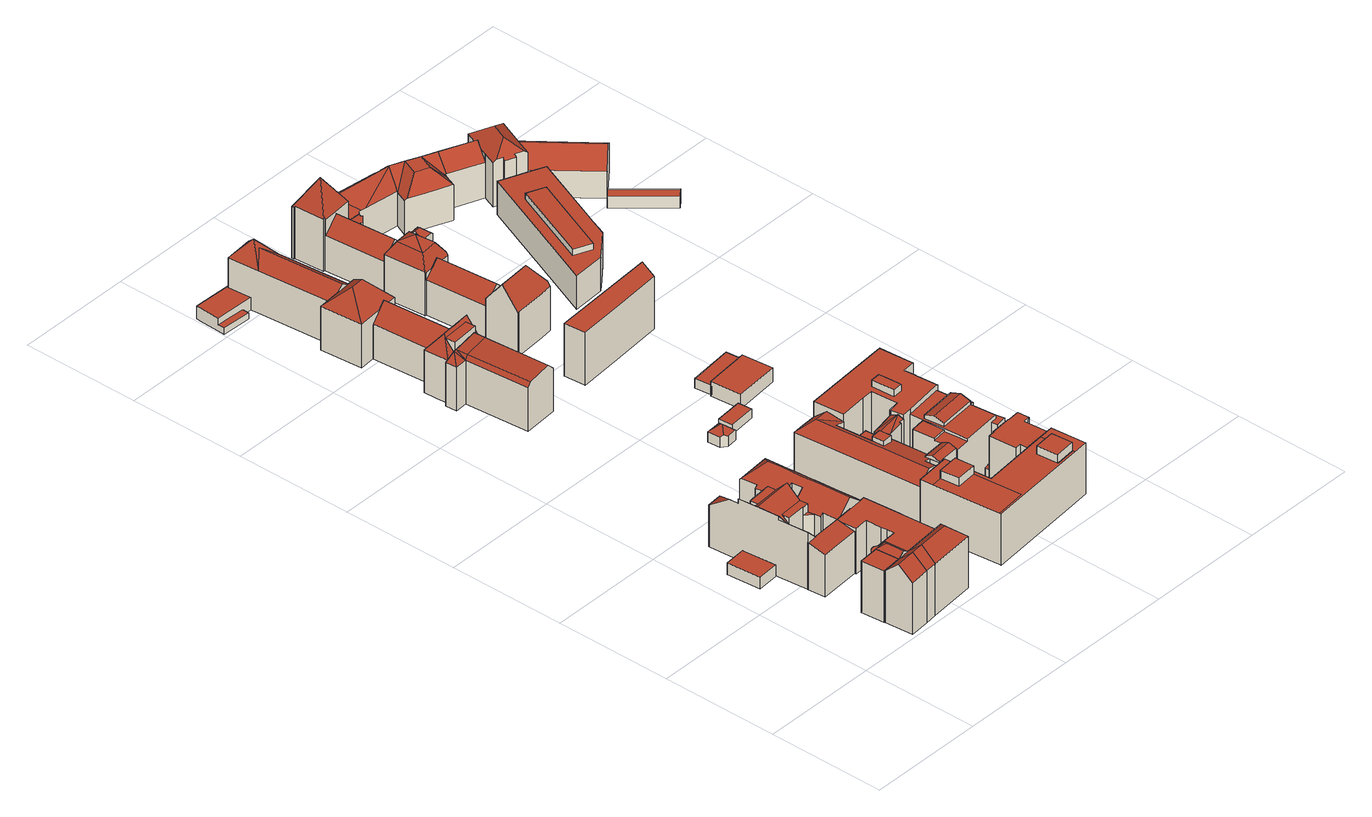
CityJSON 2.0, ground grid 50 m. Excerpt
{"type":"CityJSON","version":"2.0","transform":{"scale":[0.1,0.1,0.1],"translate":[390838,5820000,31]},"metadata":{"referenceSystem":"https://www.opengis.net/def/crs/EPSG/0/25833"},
"CityObjects":{
"building1":{"type":"Building","attributes":{"function":"1004","roofType":"1000","measuredHeight":4.98},"address":[{"locality":"Berlin","thoroughfareNumber":"36","thoroughfareName":"Georgenstr."}],"geometry":[{"type":"MultiSurface","lod":"2","boundaries":[[[0,1,2,3]],[[4,2,1,5]],[[6,3,2,4]],[[7,0,3,6]],[[5,1,0,7]],[[5,7,6,4]]],"semantics":{"surfaces":[{"type":"RoofSurface"},{"type":"WallSurface"},{"type":"GroundSurface"}],"values":[0,1,1,1,1,2]}}]},
"building2":{"type":"Building","attributes":{"function":"1123","roofType":"1130","measuredHeight":28.31},"address":[{"locality":"Berlin","thoroughfareNumber":"26","thoroughfareName":"Dorotheenstr."},{"locality":"Berlin","thoroughfareNumber":"5","thoroughfareName":"Universitätsstr."}],"geometry":[{"type":"MultiSurface","lod":"2","boundaries":[[[8,9,10,11]],[[12,13,14,15]],[[10,16,17,18]],[[11,19,20,8]],[[11,10,18,21]],[[15,14,22,23]],[[24,25,26,27]],[[19,28,20]],[[29,30,31,32,33,34,35,36,37,38,39,40,41,42,43,44,45,46,47,48,49,50,51,52,53,54,55,56]],[[57,58,59,60]],[[14,13,22]],[[21,28,19,11]],[[9,61,16,10]],[[62,63,64,65,66,67,68,69,70,71,72,73,74,75,76,77,78,79,80,81,82,83,84,85,86,87,88,89]],[[90,91,92,93]],[[94,90,95,96]],[[90,94,97,91]],[[98,99,100,101]],[[102,103,65,104]],[[91,97,105,106]],[[39,38,80,79]],[[36,35,83,82]],[[34,33,85,84]],[[37,36,82,81]],[[35,34,84,83]],[[40,39,79,78]],[[38,37,81,80]],[[12,15,23,9,8]],[[18,17,105,97]],[[44,43,75,74]],[[61,9,91,106]],[[56,55,63,62]],[[42,41,77,76]],[[55,54,64,63]],[[13,12,90,93]],[[50,49,69,68]],[[30,29,89,88]],[[28,21,94,96]],[[31,30,88,87]],[[33,32,86,85]],[[57,60,102,104]],[[8,20,95,90]],[[59,58,65,103]],[[20,28,96,95]],[[51,50,68,67]],[[24,27,99,98]],[[60,59,103,102]],[[27,26,100,99]],[[21,18,97,94]],[[29,56,62,89]],[[25,24,98,101]],[[22,13,93,92]],[[52,51,67,66]],[[45,44,74,73]],[[54,53,65,64]],[[53,52,66,65]],[[26,25,101,100]],[[32,31,87,86]],[[47,46,72,71]],[[43,42,76,75]],[[23,22,92,91]],[[46,45,73,72]],[[48,47,71,70]],[[58,57,104,65]],[[49,48,70,69]],[[41,40,78,77]],[[17,16,61,106,105]]],"semantics":{"surfaces":[{"type":"RoofSurface"},{"type":"GroundSurface"},{"type":"WallSurface"}],"values":[0,0,0,0,0,0,0,0,0,0,0,0,0,1,1,1,1,1,1,1,2,2,2,2,2,2,2,2,2,2,2,2,2,2,2,2,2,2,2,2,2,2,2,2,2,2,2,2,2,2,2,2,2,2,2,2,2,2,2,2,2,2,2,2,2,2,2]}}]},
"building3":{"type":"Building","attributes":{"roofType":"3100","measuredHeight":26.92},"address":[{"country":"Germany","locality":"Berlin"}],"geometry":[{"type":"Solid","lod":"2","boundaries":[[[[107,108,109,110]],[[111,112,113,114,115,116,117,118,119]],[[120,121,122,123,124,125,126,127,128,129,130,131,132,133,134,135,136,137,138,139,140,141,142,143],[144,145,146,147,148,149]],[[150,151,152,153,154,155,156,157,158,159,160,161,162,163,164,165,166,167,168,169,170,171,172,173,174,175,176,177,178,179,180,181,182,183,184,185,186,187,188,189,190,191,192,193,194,195,196],[197,198,199,200,201,202]],[[203,204,111,119,205]],[[206,207,208,177,176,175,209]],[[204,108,107,161,160,159,158,112,111]],[[209,175,174,173,172,210,211,212]],[[129,128,213,214]],[[215,216,195,194]],[[217,211,210,218,219]],[[131,130,153,152]],[[220,221,222,223,224,225,215,194,193,192,191,190,189,188,187,186,226,227]],[[228,229,230,231]],[[137,136,135,134,216,215,225,224,223,222,221,220,227,226,139,138]],[[168,167,166,165,164,163,162,110,109,203,205,119,118,228,231,230,232,217,219,170,169]],[[117,116,233,234,229,228,118]],[[232,209,212,211,217]],[[213,235,214]],[[236,237,238]],[[183,141,140,239,185,184]],[[112,158,157,156,240,241,113]],[[219,218,171,170]],[[218,210,172,171]],[[154,153,130,129,214,235,242,240,156,155]],[[240,242,243,244,115,114,241]],[[233,245,246,247,208,207,206,234]],[[247,237,236,121,120,180,179,178,177,208]],[[201,145,144,149,197,202]],[[139,226,239,140]],[[180,120,143,142,182,181]],[[196,195,216,134,133,150]],[[146,200,199,198,148,147]],[[245,233,124,123]],[[206,229,234]],[[246,245,123,122]],[[116,115,126,125]],[[233,116,125,124]],[[204,203,109,108]],[[230,229,209,232]],[[247,246,122,238,237]],[[107,110,162,161]],[[229,206,209]],[[149,148,198,197]],[[239,226,186,185]],[[132,131,152,151]],[[146,145,201,200]],[[133,132,151,150]],[[128,243,242,235,213]],[[115,244,127,126]],[[244,243,128,127]],[[142,141,183,182]],[[122,121,236,238]],[[241,114,113]]]],"semantics":{"surfaces":[{"type":"RoofSurface"},{"type":"GroundSurface"},{"type":"WallSurface"}],"values":[[0,0,0,1,0,2,2,2,2,2,0,2,2,0,0,2,0,0,0,0,2,2,2,2,2,0,0,2,2,0,2,2,2,2,2,2,2,2,2,2,2,2,2,2,2,2,2,2,2,2,2,2,2,2]]}}]},
"building4":{"type":"Building","attributes":{"function":"1231","measuredHeight":21.97},"address":[{"locality":"Berlin","thoroughfareNumber":"5","thoroughfareName":"Geschwister-Scholl-Str."}],"geometry":[{"type":"MultiSurface","lod":"2","boundaries":[[[248,249,250,251,252,253]],[[254,255,256,257]],[[258,248,253,259]],[[260,261,262,263]],[[251,254,257,252]],[[255,260,263,256]],[[261,264,265,266,267,262]],[[266,258,259,267]],[[259,257,262,267]],[[257,259,253,252]],[[256,263,262,257]],[[264,261,254]],[[254,261,255]],[[268,249,248,258]],[[269,250,249,268]],[[254,251,250,269]],[[255,261,260]],[[268,265,264,269]],[[258,266,265,268]],[[269,264,254]]],"semantics":{"surfaces":[{"type":"WallSurface"},{"type":"GroundSurface"},{"type":"RoofSurface"}],"values":[0,0,0,0,0,0,0,0,1,1,1,2,2,2,2,2,2,2,2,2]}}]},
"building5":{"type":"Building","attributes":{"function":"1123","roofType":"1130","measuredHeight":25.59},"address":[{"locality":"Berlin","thoroughfareNumber":"7","thoroughfareName":"Geschwister-Scholl-Str."}],"geometry":[{"type":"MultiSurface","lod":"2","boundaries":[[[270,271,272,273,274]],[[275,271,276,277,278]],[[279,280,281,278,277,276,282,283,284]],[[276,271,270,285,286,287,282]],[[281,280,288,289,290,291]],[[275,292,271]],[[293,294,288,280,279,295]],[[291,290,289,296,297]],[[270,274,285]],[[272,271,292]],[[296,289,288,294,298]],[[279,284,295]],[[275,278,299,300,301,302]],[[283,282,287,286,303,304,305,298,294,293,295,284]],[[300,299,278,281,291,297]],[[286,285,274,273,272,292,275,302,306,303]],[[297,296,298,305,304,303,306,302,301,300]]],"semantics":{"surfaces":[{"type":"RoofSurface"},{"type":"WallSurface"},{"type":"GroundSurface"}],"values":[0,0,0,0,0,0,0,1,1,1,1,1,1,1,1,1,2]}}]},
"building6":{"type":"Building","attributes":{"roofType":"2100","measuredHeight":25.61},"address":[{"country":"Germany","locality":"Berlin"}],"geometry":[{"type":"Solid","lod":"2","boundaries":[[[[307,308,309,310,311,312,313,314,315,316,317,318,319,320,321,322,323,324,325,326,327,328,329,330,331,332,333,334,335,336,337,338,339,340,341,342,343,344,345,346]],[[347,348,349,350]],[[351,334,333,332,331,352,353,354]],[[355,356,357]],[[358,359,360,361,362,363,364,365,356,366,367]],[[348,368,369,370,371,349]],[[314,313,359,358,367,366,316,315]],[[364,363,362,361,360,372,373,374,375,376,377,378,379,380,381,382,383,384,348,347,385,386,387,388,389,357,356,365]],[[390,391,328,327]],[[392,354,353,393,394,370]],[[395,396,343,342]],[[397,398,382,381]],[[312,311,372,360,359,313]],[[399,395,379,378]],[[400,401,402,403,404]],[[405,406,318,317,316,366]],[[351,407,335,334]],[[407,408,336,335]],[[389,388,322,321]],[[401,400,346,345]],[[355,406,405,366,356]],[[407,351,354,409,408]],[[376,404,403,399,378,377]],[[345,344,343,396,402,401]],[[338,337,336,408,409,410,411,339]],[[409,354,392,410]],[[374,373,310,309]],[[347,350,390,327,326,325,385]],[[370,394,412,371]],[[402,396,395,399,403]],[[397,411,410,392,398]],[[307,346,400,404,376,375,308]],[[373,372,311,310]],[[386,385,325,324,323,322,388,387]],[[413,414,384,383]],[[413,415,416,369,368,414]],[[371,412,391,390,350,349]],[[389,321,320,319,318,406,355,357]],[[352,393,353]],[[375,374,309,308]],[[415,413,383,382,398,392,370,369,416]],[[381,380,379,395,342,341,340,339,411,397]],[[414,368,348,384]],[[412,394,393,352,331,330,329,328,391]]]],"semantics":{"surfaces":[{"type":"GroundSurface"},{"type":"WallSurface"},{"type":"RoofSurface"}],"values":[[0,1,1,2,2,1,1,2,1,2,1,1,1,1,2,1,1,1,1,1,2,2,1,1,1,2,1,1,1,2,2,1,1,1,1,2,2,1,2,1,1,1,1,1]]}}]},
"building7":{"type":"Building","attributes":{"function":"1123","measuredHeight":27.37},"address":[{"locality":"Berlin","thoroughfareNumber":"7","thoroughfareName":"Geschwister-Scholl-Str."}],"geometry":[{"type":"MultiSurface","lod":"2","boundaries":[[[417,418,419,420]],[[421,422,423,424]],[[425,423,422,426]],[[424,423,425]],[[426,422,421]],[[417,425,426,418]],[[419,421,424,420]],[[420,424,425,417]],[[418,426,421,419]]],"semantics":{"surfaces":[{"type":"GroundSurface"},{"type":"RoofSurface"},{"type":"WallSurface"}],"values":[0,1,1,1,1,2,2,2,2]}}]},
"building8":{"type":"Building","attributes":{"function":"1123","roofType":"1130","measuredHeight":26},"address":[{"locality":"Berlin","thoroughfareNumber":"7","thoroughfareName":"Geschwister-Scholl-Str."}],"geometry":[{"type":"MultiSurface","lod":"2","boundaries":[[[427,428,429,430,431,432,433,434,435,436,437,438,439,440,441]],[[442,441,440,439,438,443,444,445]],[[432,446,447,448,433]],[[449,450,451,435,434,433,448,452,453]],[[437,454,443,438]],[[455,445,444,456,457,436,435,451,450]],[[442,458,459,460,427,441]],[[429,428,461,462,463,446,432,431,430]],[[436,457,454,437]],[[427,460,459,449,453,462,461,428]],[[464,465,462,453]],[[452,466,465,464,453]],[[462,465,463]],[[467,463,465,466,452]],[[445,455,450,449,459,458,442]],[[463,467,447,446]],[[456,444,443,454,457]],[[448,447,467,452]]],"semantics":{"surfaces":[{"type":"GroundSurface"},{"type":"WallSurface"},{"type":"RoofSurface"}],"values":[0,1,1,1,1,1,1,1,1,1,2,2,2,2,2,2,2,2]}}]},
"building9":{"type":"Building","attributes":{"roofType":"3200","measuredHeight":7.45},"address":[{"country":"Germany","locality":"Berlin"}],"geometry":[{"type":"Solid","lod":"2","boundaries":[[[[468,469,470,471,472,473,474]],[[475,476,477,478,479]],[[477,480,478]],[[477,476,473,472]],[[481,480,471,470]],[[468,482,483,481,470,469]],[[475,479,483,482]],[[474,473,476,475,482,468]],[[483,479,478,480,481]],[[480,477,472,471]]]],"semantics":{"surfaces":[{"type":"GroundSurface"},{"type":"RoofSurface"},{"type":"WallSurface"}],"values":[[0,1,1,2,2,2,1,2,1,2]]}}]},
"building10":{"type":"Building","attributes":{"function":"1123","roofType":"1000","measuredHeight":26.21},"address":[{"locality":"Berlin","thoroughfareNumber":"1","thoroughfareName":"Universitätsstr."}],"geometry":[{"type":"MultiSurface","lod":"2","boundaries":[[[484,485,486,487,488,489,490,491,492,493,494]],[[495,496,497,498]],[[499,500,501,502,503,504,505,506,507,508,509,510,511,512,513,514,515,516,517]],[[518,519,507,506,520,504,503,502,501]],[[515,521,513,512,522,499,517,516]],[[523,524,525,526]],[[494,493,492,491,500,499,522,512,511]],[[519,518,489,488]],[[513,496,495,514]],[[518,501,500,491,490,489]],[[504,525,524,505]],[[506,523,526,520]],[[511,510,509,485,484,494]],[[514,495,498,515]],[[508,507,519,488,487,486]],[[515,498,497,521]],[[520,526,525,504]],[[521,497,496,513]],[[505,524,523,506]],[[485,509,508,486]]],"semantics":{"surfaces":[{"type":"GroundSurface"},{"type":"RoofSurface"},{"type":"WallSurface"}],"values":[0,1,1,1,1,1,2,2,2,2,2,2,2,2,2,2,2,2,2,2]}}]},
"building11":{"type":"Building","attributes":{"function":"1004","roofType":"1000","measuredHeight":4.1},"address":[{"locality":"Berlin","thoroughfareNumber":"2","thoroughfareName":"Geschwister-Scholl-Str."}],"geometry":[{"type":"MultiSurface","lod":"2","boundaries":[[[527,528,529,530]],[[530,531,532,527]],[[528,533,534,529]],[[527,532,533,528]],[[529,534,531,530]],[[533,532,531,534]]],"semantics":{"surfaces":[{"type":"GroundSurface"},{"type":"WallSurface"},{"type":"RoofSurface"}],"values":[0,1,1,1,1,2]}}]},
"building12":{"type":"Building","attributes":{"roofType":"1000","measuredHeight":1.26},"address":[{"country":"Germany","locality":"Berlin"}],"geometry":[{"type":"Solid","lod":"2","boundaries":[[[[535,536,537,538,539,540]],[[538,541,542,539]],[[535,540,539,542,543,544,545]],[[546,547,544,543]],[[545,544,547,548,536,535]],[[537,536,548,547,546,541,538]],[[541,546,543,542]]]],"semantics":{"surfaces":[{"type":"WallSurface"},{"type":"GroundSurface"},{"type":"RoofSurface"}],"values":[[0,0,1,0,0,2,0]]}}]},
"building13":{"type":"Building","attributes":{"function":"1123","roofType":"1130","measuredHeight":26.71},"address":[{"locality":"Berlin","thoroughfareNumber":"24","thoroughfareName":"Dorotheenstr."}],"geometry":[{"type":"MultiSurface","lod":"2","boundaries":[[[549,550,551,552,553,554,555,556,557,558,559,560,561,562,563,564,565]],[[566,567,568,569,570,555,554,553,571,572,573]],[[552,574,572,571,553]],[[575,576,577,560,559,578,579]],[[580,581,582,583,584]],[[584,583,585,586]],[[561,587,588,589,586,590,562]],[[586,585,591,592,593]],[[549,594,595,550]],[[596,597,569,568,567,598,599,575,579,578,559,558,600,601,602]],[[556,555,570,603,604,605,606,557]],[[593,592,581,580]],[[607,593,566,573,608,609,565,564,610,611]],[[565,609,594,549]],[[562,590,612,563]],[[596,602,604,603]],[[552,551,550,595,613,574]],[[586,589,588,587,561,560,577,576]],[[563,612,593,607,611,610,564]],[[558,557,606,605,601,600]],[[583,582,591,585]],[[605,604,602,601]],[[574,613,595,594,609,608,573,572]],[[586,576,575,599,598,567,566,593,580,584]],[[590,586,593,612]],[[597,596,603,570,569]],[[592,591,582,581]]],"semantics":{"surfaces":[{"type":"GroundSurface"},{"type":"WallSurface"},{"type":"RoofSurface"}],"values":[0,1,1,1,1,1,1,1,1,1,1,1,1,1,1,1,1,1,1,1,2,2,2,2,2,2,2]}}]},
"building14":{"type":"Building","attributes":{"roofType":"1000","measuredHeight":28.82},"address":[{"country":"Germany","locality":"Berlin"}],"geometry":[{"type":"Solid","lod":"2","boundaries":[[[[614,615,616,617]],[[618,619,620,621]],[[622,623,624,625]],[[626,627,628,629]],[[630,631,632,633]],[[634,614,617,635]],[[635,626,629,636]],[[637,638,639,640]],[[641,642,643,644]],[[645,637,640,646]],[[642,645,646,643]],[[639,638,647,648,649,650]],[[627,626,635,617,616]],[[632,631,651,652,653,654]],[[655,656,657,658,641,644]],[[657,656,659,660,661,662]],[[652,663,664,653]],[[665,623,622,666,667,619,618,668]],[[634,635,636,669,664,663,670]],[[671,660,659,656,655,644,643,646,640,639,650,649,672,633,632,654,653,664,669,636,629,628]],[[631,630,673,648,647,638,637,645,642,641,658,657,662,661,615,614,634,670,663,652,651],[674,675,625,624,676,677,621,620]],[[671,628,627,616,615,661,660]],[[672,649,648,673,630,633]],[[666,622,625,675,674,620,619,667]],[[676,624,623,665,668,618,621,677]]]],"semantics":{"surfaces":[{"type":"WallSurface"},{"type":"RoofSurface"},{"type":"GroundSurface"}],"values":[[0,0,0,0,0,0,0,0,0,0,0,0,1,0,0,0,0,1,0,2,1,0,0,0,0]]}}]},
"building15":{"type":"Building","attributes":{"roofType":"1000","measuredHeight":21.83},"address":[{"country":"Germany","locality":"Berlin"}],"geometry":[{"type":"Solid","lod":"2","boundaries":[[[[678,679,680,681]],[[682,683,684,685]],[[686,687,688,689]],[[690,691,692,693]],[[694,695,696,678,681,697]],[[698,686,689,699]],[[700,701,702,703,704,705,706]],[[702,687,686,698,707,708,703]],[[709,704,703,708]],[[695,691,690,710,711,682,685,712,713,714,715,716,717,701,700,706,679,678,696]],[[704,709,718,705]],[[716,715,719,720,721,717]],[[691,695,694,692]],[[722,723,713,712,685,684]],[[721,724,688,687,702,701,717]],[[714,713,723,725]],[[722,684,683,726,727,693,692,694,697,681,680,728,729,730,731,699,689,688,724,721,720,719,725,723]],[[715,714,725,719]],[[709,708,707,731,730,729,718]],[[727,726,683,682,711,710,690,693]],[[707,698,699,731]],[[680,679,706,705,718,729,728]]]],"semantics":{"surfaces":[{"type":"WallSurface"},{"type":"RoofSurface"},{"type":"GroundSurface"}],"values":[[0,0,0,0,0,0,0,1,0,1,1,0,0,0,0,0,2,0,0,0,0,0]]}}]},
"building16":{"type":"Building","attributes":{"function":"1004","roofType":"1000","measuredHeight":6.27},"address":[{"locality":"Berlin","thoroughfareNumber":"2","thoroughfareName":"Geschwister-Scholl-Str."}],"geometry":[{"type":"MultiSurface","lod":"2","boundaries":[[[732,733,734,735]],[[736,737,738,739]],[[732,737,736,733]],[[734,739,738,735]],[[733,736,739,734]],[[735,738,737,732]]],"semantics":{"surfaces":[{"type":"GroundSurface"},{"type":"RoofSurface"},{"type":"WallSurface"}],"values":[0,1,2,2,2,2]}}]},
"building17":{"type":"Building","attributes":{"roofType":"1000","measuredHeight":23.17},"geometry":[{"type":"Solid","lod":"2","boundaries":[[[[740,741,742,743,744,745]],[[746,742,741,747]],[[745,744,748,749,750,751]],[[740,745,751,750,747,741]],[[749,746,747,750]],[[744,743,742,746,749,748]]]],"semantics":{"surfaces":[{"type":"WallSurface"},{"type":"GroundSurface"},{"type":"RoofSurface"}],"values":[[0,0,0,1,0,2]]}}]},
"building18":{"type":"Building","attributes":{"function":"1004","roofType":"1000","measuredHeight":4.11},"address":[{"locality":"Berlin","thoroughfareNumber":"2","thoroughfareName":"Geschwister-Scholl-Str."}],"geometry":[{"type":"MultiSurface","lod":"2","boundaries":[[[752,753,754,755]],[[756,757,753,752]],[[755,754,758,759]],[[759,758,757,756]],[[759,756,752,755]],[[757,758,754,753]]],"semantics":{"surfaces":[{"type":"WallSurface"},{"type":"GroundSurface"},{"type":"RoofSurface"}],"values":[0,0,0,0,1,2]}}]},
"building19":{"type":"Building","attributes":{"roofType":"3100","measuredHeight":34.18},"address":[{"country":"Germany","locality":"Berlin"}],"geometry":[{"type":"Solid","lod":"2","boundaries":[[[[760,761,762,763,764]],[[765,766,767,768,769,770]],[[771,772,773,774,775,776,777]],[[778,779,780,781,782,783]],[[784,785,786,787,788,789,790]],[[791,792,793,794]],[[795,796,797,798]],[[799,800,801,802]],[[803,804,805,806,807,808,809]],[[807,810,811,812,813,814,795,798,797,815,816,817,808]],[[818,819,820,821,822,823,773]],[[824,825,823,826]],[[827,828,829,830,831,832]],[[833,831,834,835,836]],[[837,838,839,840,841,842]],[[841,840,843,844,845,846,847,848,849,850,851,852]],[[834,853,854,855,856,835]],[[805,857,858,859,860,806]],[[846,845,861,847]],[[824,862,863,864,825]],[[865,866,852,851,867,868]],[[850,849,869,870,867,851]],[[871,872,839,838,837,873]],[[873,837,842,874,875,876]],[[812,811,877,878,879,813]],[[816,815,880,881,882,883]],[[774,773,823,884,885,886]],[[887,809,808,817,888,889]],[[890,891,892,893,786,785]],[[894,857,805,804,803,895]],[[896,897,877,811,810,898]],[[899,900,901,902,903,904]],[[905,782,781,906,762,761]],[[776,775,774,906,781,780]],[[906,769,768,907,908,763,762]],[[909,910,911,789,788,791,794,793,912,913,914,915]],[[793,792,771,777,916]],[[910,917,918]],[[795,919,920,799,802,796]],[[917,921,918]],[[791,787,786,893,922,772,771,792]],[[923,924,902,901]],[[892,925,926,927,928,922,893]],[[864,929,930,931,825]],[[932,923,901,900]],[[825,931,884,823]],[[933,826,823,822]],[[934,935,899,904,903,911,910,918]],[[797,796,802,801,881,880]],[[921,909,915,936]],[[937,801,800,799,938,934,918,921,936,939]],[[917,909,921]],[[886,885,770,769,906,774]],[[910,909,917]],[[788,787,791]],[[912,793,916]],[[937,881,801]],[[938,799,920]],[[782,905,940,783]],[[907,768,767,941]],[[914,913,942,943]],[[905,761,760,940]],[[826,944,824]],[[803,809,887,895]],[[818,773,772,922]],[[819,818,922,928]],[[817,816,883,888]],[[881,937,939,945,882]],[[814,919,795]],[[815,797,880]],[[830,946,947,948,831]],[[948,863,862,831]],[[949,832,950,951]],[[832,831,833,950]],[[860,952,953,898,810,807,806]],[[954,955,924,923,932]],[[862,824,944,853,834,831]],[[826,933,853]],[[839,843,840]],[[956,957,874,842,841,852,866]],[[908,907,941,958]],[[763,908,958,764]],[[959,960,827,832,949]],[[961,951,950,962]],[[845,963,964,965,828,827,861]],[[847,861,827,960,966]],[[967,942,913,912,916,777,776,780,779,968]],[[969,962,950,833,836,970]],[[938,920,919,814,813,879,971,972,973,935,934]],[[974,945,939,936,915,914,943,975]],[[829,828,965,976,977,978,979,980,946,830]],[[911,903,902,924,955,981,982,983,790,789]],[[873,876,875,984,985,865,868,867,870,869,986,987,988,989,990,991,992,993,994,995,856,855,854,996,997,998,999,1000,1001,1002,1003,891,890,785,784,790,983,982,981,1004,1005,1006,973,972,971,879,878,877,897,896,1007,1008,859,858,857,894,895,887,889,888,883,882,945,974,975,943,942,967,968,779,778,783,940,760,764,958,941,767,766,765,1009,1010,1011,1012,1013,1014,1015,980,979,978,977,976,1016,1017,1018,872,871]],[[994,993,992,991,961,962,969,970,836,835,856,995]],[[990,989,988,959,949,951,961,991]],[[863,948,947,1015,1014,1013,1012,929,864]],[[839,872,1018,1017,1016,964,963,844,843]],[[986,869,849,848,966,960,959,988,987]],[[1006,1005,1004,954,932,900,899,935,973]],[[884,931,930,1011,1010,1009,765,770,885]],[[819,928,927,1001,1000,999,998,821,820]],[[996,854,853,933,822,821,998,997]],[[898,953,1007,896]],[[955,954,1004,981]],[[952,860,859,1008]],[[953,952,1008,1007]],[[926,925,1003,1002]],[[927,926,1002,1001]],[[930,929,1012,1011]],[[925,892,891,1003]],[[956,866,865,985]],[[957,956,985,984]],[[844,963,845]],[[848,847,966]],[[947,946,980,1015]],[[826,853,944]],[[874,957,984,875]],[[965,964,1016,976]]]],"semantics":{"surfaces":[{"type":"WallSurface"},{"type":"RoofSurface"},{"type":"GroundSurface"}],"values":[[0,0,0,0,0,0,0,0,1,1,1,1,1,1,1,1,0,0,0,0,0,0,0,0,0,0,0,0,0,0,0,0,1,1,1,1,1,1,1,1,1,1,1,1,1,1,1,1,1,1,1,1,1,1,0,0,0,0,0,0,0,0,0,0,0,0,0,0,0,0,1,1,1,1,1,1,1,1,1,1,0,0,1,1,1,1,0,1,0,0,0,0,2,0,0,0,0,0,0,0,0,0,0,0,0,0,0,0,0,0,0,0,0,0,0,0,0,0]]}}]},
"building20":{"type":"Building","attributes":{"roofType":"1000","measuredHeight":17.4},"geometry":[{"type":"Solid","lod":"2","boundaries":[[[[1019,1020,1021,1022,1023,1024]],[[1025,1026,1027,1028]],[[1024,1029,1030,1031,1032,1033,1034,1035,1036,1020,1019]],[[1037,1021,1020,1036,1035,1034,1038,1039]],[[1040,1025,1028,1041]],[[1042,1043,1023,1022,1021,1037,1039,1038,1044,1045,1046],[1027,1047,1041,1028]],[[1026,1025,1040,1048]],[[1026,1048,1047,1027]],[[1044,1038,1034,1033,1032,1045]],[[1048,1040,1041,1047]],[[1046,1045,1032,1031]],[[1030,1029,1024,1023,1043,1042,1046,1031]]]],"semantics":{"surfaces":[{"type":"WallSurface"},{"type":"GroundSurface"},{"type":"RoofSurface"}],"values":[[0,0,1,0,0,2,2,0,0,0,0,0]]}}]},
"building21":{"type":"Building","attributes":{"function":"1139","roofType":"1000","measuredHeight":5.05},"address":[{"locality":"Berlin","thoroughfareNumber":"1","thoroughfareName":"Am Kupfergraben"}],"geometry":[{"type":"MultiSurface","lod":"2","boundaries":[[[1049,1050,1051,1052]],[[1051,1053,1054,1052]],[[1052,1054,1055,1049]],[[1050,1056,1053,1051]],[[1049,1055,1056,1050]],[[1056,1055,1054,1053]]],"semantics":{"surfaces":[{"type":"GroundSurface"},{"type":"WallSurface"},{"type":"RoofSurface"}],"values":[0,1,1,1,1,2]}}]},
"building22":{"type":"Building","attributes":{"function":"1139","measuredHeight":17.72},"geometry":[{"type":"MultiSurface","lod":"2","boundaries":[[[1057,1058,1059,1060]],[[1060,1059,1061,1062]],[[1057,1060,1062,1063,1064]],[[1058,1057,1064,1065]],[[1062,1061,1066,1063]],[[1061,1059,1058,1065,1066]],[[1064,1063,1066,1065]]],"semantics":{"surfaces":[{"type":"RoofSurface"},{"type":"WallSurface"},{"type":"GroundSurface"}],"values":[0,0,1,1,1,1,2]}}]}
},
"vertices":[
[203,601,68],[191,746,68],[99,738,68],[111,593,68],[99,738,18],[191,746,18],[111,593,18],[203,601,18],
[385,139,251],[331,134,251],[337,74,306],[390,79,306],[385,139,252],[377,239,252],[352,209,271],[358,136,271],[252,66,306],[257,6,251],[342,14,251],[530,92,306],[584,158,251],[395,19,251],[322,234,252],[331,134,252],[396,398,206],[388,474,227],[216,463,227],[223,387,206],[594,38,251],[583,171,224],[577,170,224],[565,314,224],[563,336,224],[550,491,224],[401,477,224],[388,476,224],[396,392,224],[453,395,224],[459,328,224],[461,305,224],[464,272,224],[370,265,224],[355,273,224],[351,273,224],[347,273,224],[342,272,224],[339,271,224],[335,268,224],[332,265,224],[329,262,224],[328,258,224],[326,254,224],[326,250,224],[327,234,224],[378,239,224],[385,140,224],[585,155,224],[332,135,250],[327,234,250],[237,228,250],[246,128,250],[246,125,251],[585,155,22],[385,140,22],[378,239,22],[327,234,22],[326,250,22],[326,254,22],[328,258,22],[329,262,22],[332,265,22],[335,268,22],[339,271,22],[342,272,22],[347,273,22],[351,273,22],[355,273,22],[370,265,22],[464,272,22],[461,305,22],[459,328,22],[453,395,22],[396,392,22],[388,476,22],[401,477,22],[550,491,22],[563,336,22],[565,314,22],[577,170,22],[583,171,22],[385,139,23],[331,134,23],[322,234,23],[377,239,23],[395,19,23],[584,158,23],[594,38,23],[342,14,23],[396,398,21],[223,387,21],[216,463,21],[388,474,21],[246,128,22],[237,228,22],[332,135,22],[257,6,23],[246,125,23],
[280,466,206],[271,594,204],[204,588,273],[216,460,273],[271,596,206],[271,597,207],[272,597,207],[269,630,239],[374,638,239],[370,693,290],[264,684,290],[196,679,290],[196,678,289],[361,807,206],[360,806,205],[363,777,205],[363,776,205],[365,743,205],[370,693,205],[374,638,205],[377,604,205],[377,603,205],[380,575,205],[380,574,206],[382,547,206],[394,548,216],[401,477,216],[469,483,274],[459,611,274],[451,699,274],[444,784,274],[441,821,274],[439,842,274],[361,901,213],[368,833,214],[358,832,205],[360,814,206],[423,697,251],[426,670,251],[374,666,207],[372,693,207],[371,712,208],[422,716,251],[401,477,21],[394,548,21],[382,547,21],[380,574,21],[380,575,21],[351,601,21],[350,602,21],[272,597,21],[271,597,21],[271,596,21],[271,594,21],[280,466,21],[216,460,21],[204,588,21],[203,601,21],[196,678,21],[196,679,21],[190,747,21],[188,763,21],[185,800,21],[177,888,21],[177,893,21],[243,899,21],[243,898,21],[252,805,21],[256,768,21],[276,770,21],[335,774,21],[336,775,21],[360,806,21],[361,807,21],[360,814,21],[358,832,21],[368,833,21],[361,901,21],[360,908,21],[514,921,21],[522,827,21],[525,790,21],[531,718,21],[532,706,21],[534,685,21],[539,618,21],[547,526,21],[549,504,21],[550,490,21],[469,483,21],[422,716,21],[371,712,21],[372,693,21],[374,666,21],[426,670,21],[423,697,21],[204,588,289],[271,594,206],[203,601,289],[256,768,239],[276,770,239],[335,774,239],[256,768,203],[243,899,203],[243,898,204],[252,805,204],[377,603,203],[380,575,203],[549,504,206],[550,490,206],[185,800,269],[177,893,203],[177,888,207],[525,790,206],[531,718,206],[532,706,206],[534,685,206],[539,618,206],[547,526,206],[514,921,206],[522,827,206],[196,679,289],[256,768,205],[188,763,289],[190,747,289],[188,763,269],[365,743,239],[260,735,239],[351,601,203],[360,806,203],[336,775,203],[363,777,203],[360,908,206],[350,602,239],[272,597,239],[351,601,239],[377,603,239],[377,604,239],[363,776,239],[363,777,239],[336,775,239],
[411,1827,219],[382,1825,248],[276,1816,238],[264,1815,219],[264,1815,27],[411,1827,27],[241,2090,219],[188,2085,219],[188,2085,27],[241,2090,27],[387,2103,219],[387,2103,27],[185,2135,219],[236,2140,238],[236,2140,27],[185,2135,27],[248,2141,238],[355,2150,248],[383,2152,219],[383,2152,27],[359,2100,248],[253,2091,238],
[360,2194,271],[240,2184,271],[244,2141,271],[340,2149,271],[363,2151,271],[202,2137,216],[248,2194,284],[238,2203,271],[194,2243,216],[343,2256,216],[312,2226,250],[278,2250,216],[379,2205,284],[378,2215,271],[375,2258,216],[363,2151,216],[384,2153,216],[380,2196,271],[288,2515,250],[224,2509,183],[243,2274,183],[246,2247,183],[244,2141,216],[373,2284,183],[353,2520,183],[375,2258,183],[224,2509,28],[246,2247,28],[353,2520,28],[194,2243,129],[194,2243,28],[198,2187,28],[202,2137,28],[384,2153,28],[380,2202,28],[375,2258,28],[244,2141,28],
[858,403,20],[857,403,20],[853,445,20],[826,442,20],[830,400,20],[795,397,20],[743,392,20],[704,809,20],[697,884,20],[692,940,20],[745,944,20],[806,949,20],[811,892,20],[817,821,20],[817,819,20],[774,816,20],[775,815,20],[782,722,20],[782,720,20],[784,720,20],[826,723,20],[829,686,20],[832,687,20],[833,687,20],[945,709,20],[950,680,20],[950,679,20],[954,656,20],[931,654,20],[931,648,20],[860,634,20],[858,634,20],[856,634,20],[856,633,20],[858,616,20],[873,467,20],[950,473,20],[953,443,20],[956,412,20],[880,405,20],[784,720,257],[790,661,257],[790,661,251],[784,720,251],[954,656,262],[945,709,260],[950,680,273],[950,679,273],[811,892,261],[750,888,261],[817,821,248],[704,809,212],[743,392,212],[795,397,261],[790,459,261],[776,607,261],[774,629,261],[766,721,261],[757,814,261],[692,940,212],[697,884,212],[790,661,276],[833,665,276],[833,665,270],[833,665,251],[830,400,254],[826,442,254],[853,445,247],[857,403,247],[858,403,247],[855,434,247],[852,465,247],[873,467,242],[858,616,243],[856,633,243],[837,630,247],[838,614,247],[794,609,257],[782,720,258],[782,722,258],[775,815,257],[774,816,257],[817,819,248],[826,723,251],[829,686,251],[834,659,273],[833,687,260],[832,687,260],[873,467,251],[950,473,251],[856,633,259],[837,630,259],[852,465,251],[880,405,251],[956,412,251],[953,443,265],[855,434,265],[858,403,251],[745,944,212],[806,949,212],[931,654,263],[931,648,260],[860,634,260],[858,634,260],[856,634,260],[832,687,251],[838,614,276],[794,609,276],[837,630,276],[834,659,276],
[353,2520,31],[155,2503,31],[140,2683,31],[338,2700,31],[140,2683,222],[218,2599,305],[275,2604,305],[338,2700,222],[353,2520,222],[155,2503,222],
[226,3146,9],[293,3153,9],[297,3110,9],[304,3038,9],[305,3023,9],[334,2699,9],[210,2688,9],[181,3012,9],[178,3043,9],[134,3044,9],[133,3014,9],[8,3019,9],[9,3048,9],[12,3136,9],[13,3154,9],[13,3154,65],[8,3019,36],[9,3048,36],[9,3048,65],[334,2699,195],[272,2694,243],[210,2688,195],[169,3141,65],[178,3043,65],[178,3043,36],[181,3012,195],[169,3141,195],[133,3014,36],[68,3046,65],[43,3047,36],[134,3044,36],[58,3152,65],[226,3146,65],[226,3146,36],[293,3153,65],[293,3153,195],[305,3023,195],[223,3095,253],[237,3082,269],[225,3067,253],[239,3060,243],
[666,1229,23],[654,1238,23],[644,1246,23],[639,1300,23],[705,1304,23],[711,1233,23],[710,1233,23],[710,1233,68],[711,1233,67],[705,1304,67],[675,1269,98],[676,1263,98],[639,1300,67],[644,1246,67],[666,1229,67],[654,1238,76],
[875,404,21],[888,405,21],[908,205,21],[1208,236,21],[1273,242,21],[1288,92,21],[1223,85,21],[773,40,21],[773,48,21],[743,336,21],[738,390,21],[880,350,283],[791,341,283],[799,261,283],[888,270,283],[773,48,247],[773,40,247],[1223,85,247],[1222,94,247],[1133,84,247],[1132,89,247],[1123,179,247],[1213,188,247],[1208,236,247],[908,205,247],[888,405,247],[875,404,247],[738,390,247],[743,336,247],[791,341,247],[880,350,247],[888,270,247],[909,62,247],[820,53,247],[1288,92,247],[1273,242,247],[1222,98,247],[799,261,247],[758,190,247],[1213,188,283],[1123,179,283],[1132,89,283],[1222,98,283],
[721,1322,26],[838,1332,26],[844,1274,26],[726,1263,26],[726,1263,67],[721,1322,67],[838,1332,67],[844,1274,67],
[944,712,30],[944,712,43],[944,713,43],[935,808,43],[935,808,30],[944,713,30],[933,829,43],[933,829,30],[984,834,30],[994,721,30],[959,715,30],[984,834,43],[994,721,43],[959,715,43],
[1197,490,23],[1214,408,23],[1192,404,23],[1166,399,23],[1160,426,23],[1018,411,23],[956,405,23],[944,514,23],[936,598,23],[998,605,23],[991,668,23],[1162,685,23],[1169,622,23],[1184,624,23],[1193,539,23],[1178,538,23],[1183,487,23],[1189,429,260],[1018,411,260],[1018,411,256],[1018,411,248],[956,405,248],[1160,426,236],[1160,426,244],[1189,429,244],[1166,399,244],[991,668,260],[1162,685,260],[1162,685,244],[991,668,244],[991,668,256],[1017,521,260],[1017,521,275],[1012,563,290],[1008,606,275],[1008,606,260],[1169,622,275],[1169,622,260],[1169,622,244],[1169,622,248],[1169,622,256],[1184,624,260],[1173,580,290],[1178,538,275],[1178,538,260],[1197,490,244],[1214,408,244],[1007,513,248],[1015,444,248],[1007,520,260],[998,605,260],[998,605,244],[998,605,256],[1007,513,256],[945,506,248],[945,506,256],[936,598,256],[936,598,248],[1178,538,256],[1187,451,244],[1183,487,244],[1178,538,244],[1178,538,248],[1193,539,260],[1192,404,244],
[1155,828,280],[1160,780,280],[1160,780,182],[1155,828,182],[1008,853,309],[1048,855,309],[1048,855,280],[1008,853,280],[1056,757,309],[1015,753,309],[1015,753,280],[1056,757,280],[1213,785,182],[1199,784,182],[1199,784,21],[1213,785,21],[933,829,280],[817,819,280],[817,819,21],[933,829,21],[1209,833,280],[1209,833,182],[1209,833,21],[944,712,280],[994,721,280],[994,721,21],[944,712,21],[994,661,280],[954,656,280],[954,656,21],[994,661,21],[945,709,280],[945,709,21],[991,751,280],[984,834,280],[984,834,21],[991,751,21],[815,842,280],[806,949,280],[806,949,21],[815,842,21],[1158,683,21],[1168,684,21],[1168,684,280],[1158,683,280],[1160,767,21],[1159,780,21],[1159,780,280],[1160,767,280],[1196,981,280],[1196,981,21],[1014,766,309],[1055,770,309],[1051,818,309],[1011,814,309],[1206,865,21],[1206,865,280],[1160,780,21],[982,834,21],[982,834,280],[1051,818,280],[1055,770,280],[1014,766,280],[1011,814,280],
[1092,376,248],[1122,379,248],[1122,379,29],[1092,376,29],[1249,239,248],[1249,239,29],[1240,339,29],[1240,339,248],[1167,401,72],[1210,404,72],[1210,404,29],[1167,401,29],[1128,229,248],[1126,259,248],[1126,259,29],[1128,229,29],[1102,257,29],[1102,257,248],[1096,327,248],[1096,327,29],[1165,422,72],[1165,422,29],[1152,384,248],[1211,390,248],[1211,390,72],[1152,384,72],[1152,384,77],[1122,382,72],[1122,382,248],[1152,421,72],[1149,421,72],[1149,421,77],[1135,230,248],[1165,232,248],[1241,339,248],[1264,341,248],[1268,342,248],[1264,391,248],[1236,389,248],[1212,387,248],[1119,418,72],[1264,391,29],[1236,389,29],[1212,387,29],[1241,339,29],[1264,341,29],[1211,390,29],[1268,342,29],[1165,232,29],[1135,230,29],[1122,382,29],[1119,418,29],[1149,421,29],[1152,421,29],
[1056,1361,23],[863,1342,23],[851,1472,23],[1043,1491,23],[863,1342,86],[1056,1361,86],[1043,1491,86],[851,1472,86],
[787,1856,31],[1009,1875,31],[1009,1875,263],[787,1856,263],[598,1840,263],[598,1840,31],[1047,1964,263],[1047,1964,31],[598,1843,263],[591,1933,263],[591,1933,31],[598,1843,31],
[1043,1489,28],[1043,1489,69],[852,1468,69],[852,1468,28],[1035,1561,28],[1035,1561,69],[844,1540,69],[844,1540,28],
[483,3106,32],[483,3106,258],[482,3116,258],[482,3116,257],[482,3116,32],[620,3118,32],[620,3121,32],[619,3124,32],[619,3124,263],[620,3121,268],[620,3118,268],[566,2981,247],[638,2987,178],[638,2987,187],[638,2987,257],[566,2981,257],[503,2976,257],[503,2976,188],[497,2980,32],[503,2980,32],[503,2980,264],[497,2980,264],[496,2979,262],[496,2979,32],[653,2730,32],[636,2934,32],[636,2934,185],[653,2730,185],[653,2730,218],[653,2727,223],[653,2727,32],[618,2727,218],[588,2724,247],[557,2722,218],[588,2724,218],[650,2280,224],[626,2278,248],[601,2276,224],[626,2278,224],[634,2544,218],[603,2541,218],[573,2538,218],[603,2541,248],[574,2130,225],[710,2141,225],[761,2146,225],[760,2159,243],[704,2212,318],[563,2200,318],[569,2129,225],[750,2274,243],[749,2288,225],[698,2284,225],[691,2283,225],[691,2283,224],[563,2272,224],[563,2272,225],[557,2271,225],[639,2980,181],[684,2976,181],[685,2978,183],[687,2981,186],[698,2980,186],[632,3054,247],[898,3026,244],[899,3029,242],[897,3024,247],[1078,2951,247],[1101,3012,187],[1095,3014,187],[1089,3016,187],[959,3003,247],[1017,2977,247],[930,2934,247],[870,2958,181],[847,2905,181],[855,2901,190],[1304,2726,226],[1324,2774,226],[1377,2906,226],[1288,2868,283],[1260,2800,283],[1291,2731,238],[1250,2958,226],[1249,2958,226],[1231,2914,226],[1223,2892,226],[1214,2871,226],[1199,2834,226],[1200,2834,226],[1196,2826,226],[1177,2777,226],[1190,2772,238],[870,2960,183],[870,2960,32],[870,2958,32],[847,2905,32],[761,2146,32],[760,2159,32],[756,2202,32],[756,2202,243],[1223,2892,247],[899,3029,247],[921,3083,189],[921,3083,188],[1213,2762,32],[1213,2762,238],[1177,2777,32],[1190,2772,32],[1200,2834,32],[1196,2826,32],[1324,2774,32],[1377,2906,32],[1304,2726,32],[1256,2745,238],[1256,2745,32],[1291,2731,32],[749,2288,32],[698,2284,32],[691,2283,32],[563,2272,187],[540,2536,187],[540,2536,32],[563,2272,32],[627,3117,191],[627,3117,257],[632,3054,257],[569,2129,32],[557,2271,32],[563,2200,32],[642,2937,32],[651,2940,32],[651,2940,178],[642,2937,178],[710,2141,32],[574,2130,32],[753,2246,32],[750,2274,32],[753,2246,243],[666,2665,218],[666,2665,226],[663,2694,254],[660,2728,222],[660,2728,218],[663,2694,218],[486,3106,263],[560,3052,374],[492,3114,262],[492,3117,257],[553,2686,275],[628,2693,275],[657,2727,223],[525,2719,218],[525,2716,223],[519,2716,223],[519,2715,224],[525,2719,188],[595,2633,308],[638,2579,275],[691,2283,184],[669,2547,184],[563,2573,275],[639,2980,178],[690,2697,254],[721,2733,222],[655,2935,178],[685,2962,178],[680,2967,178],[684,2976,178],[884,3094,182],[883,3088,188],[672,3112,191],[722,2670,226],[718,2978,186],[668,2554,230],[659,2664,230],[534,2539,224],[540,2536,218],[669,2547,218],[534,2535,218],[486,3106,32],[492,3114,32],[525,2716,32],[519,2716,32],[897,3024,242],[534,2535,32],[997,3054,187],[999,3059,181],[928,3081,188],[1051,2889,185],[989,2910,247],[1049,2886,185],[768,2203,225],[764,2247,225],[727,2670,221],[721,2733,221],[1210,2753,229],[1252,2735,229],[492,3117,32],[1052,2893,189],[1056,2892,189],[1027,2832,186],[1024,2833,190],[1249,2958,181],[1245,2960,181],[1243,2954,187],[1199,2834,189],[525,2719,32],[503,2976,32],[967,2856,190],[907,2880,190],[669,2547,32],[668,2554,32],[659,2664,32],[534,2539,32],[519,2715,32],[1243,2954,32],[1101,3012,32],[1095,3014,32],[1089,3016,32],[997,3054,32],[721,2733,32],[660,2728,32],[657,2727,32],[1252,2735,32],[1210,2753,32],[1199,2834,32],[1056,2892,32],[1052,2893,32],[1051,2889,32],[1049,2886,32],[1027,2832,32],[1024,2833,32],[967,2856,32],[907,2880,32],[855,2901,32],[718,2978,32],[698,2980,32],[687,2981,32],[685,2978,32],[684,2976,32],[680,2967,32],[685,2962,32],[655,2935,32],[727,2670,32],[722,2670,32],[666,2665,32],[764,2247,32],[768,2203,32],[627,3117,32],[672,3112,32],[883,3088,32],[884,3094,32],[921,3083,32],[928,3081,32],[999,3059,32],[1245,2960,32],[1249,2958,32],[1250,2958,32],
[1195,2323,32],[1333,2663,32],[1333,2663,180],[1195,2323,180],[1168,2257,180],[1168,2257,32],[1138,2593,206],[1214,2562,206],[1214,2562,180],[1138,2593,180],[1168,2256,32],[1102,2204,32],[1054,2165,32],[915,2156,32],[958,2263,32],[1153,2737,32],[1191,2722,32],[1267,2691,32],[1267,2691,180],[1153,2737,180],[1191,2722,180],[996,2247,206],[996,2247,180],[1102,2204,180],[1168,2256,180],[958,2263,180],[915,2156,180],[1054,2165,180],[1072,2216,180],[1072,2216,206],
[1476,2503,28],[1646,2308,28],[1612,2279,28],[1442,2474,28],[1612,2279,78],[1442,2474,78],[1476,2503,78],[1646,2308,78],
[1307,2726,149],[1482,2509,149],[1549,2562,207],[1344,2815,207],[1615,2615,149],[1381,2904,149],[1381,2904,30],[1307,2726,30],[1482,2509,30],[1615,2615,30]
]}
